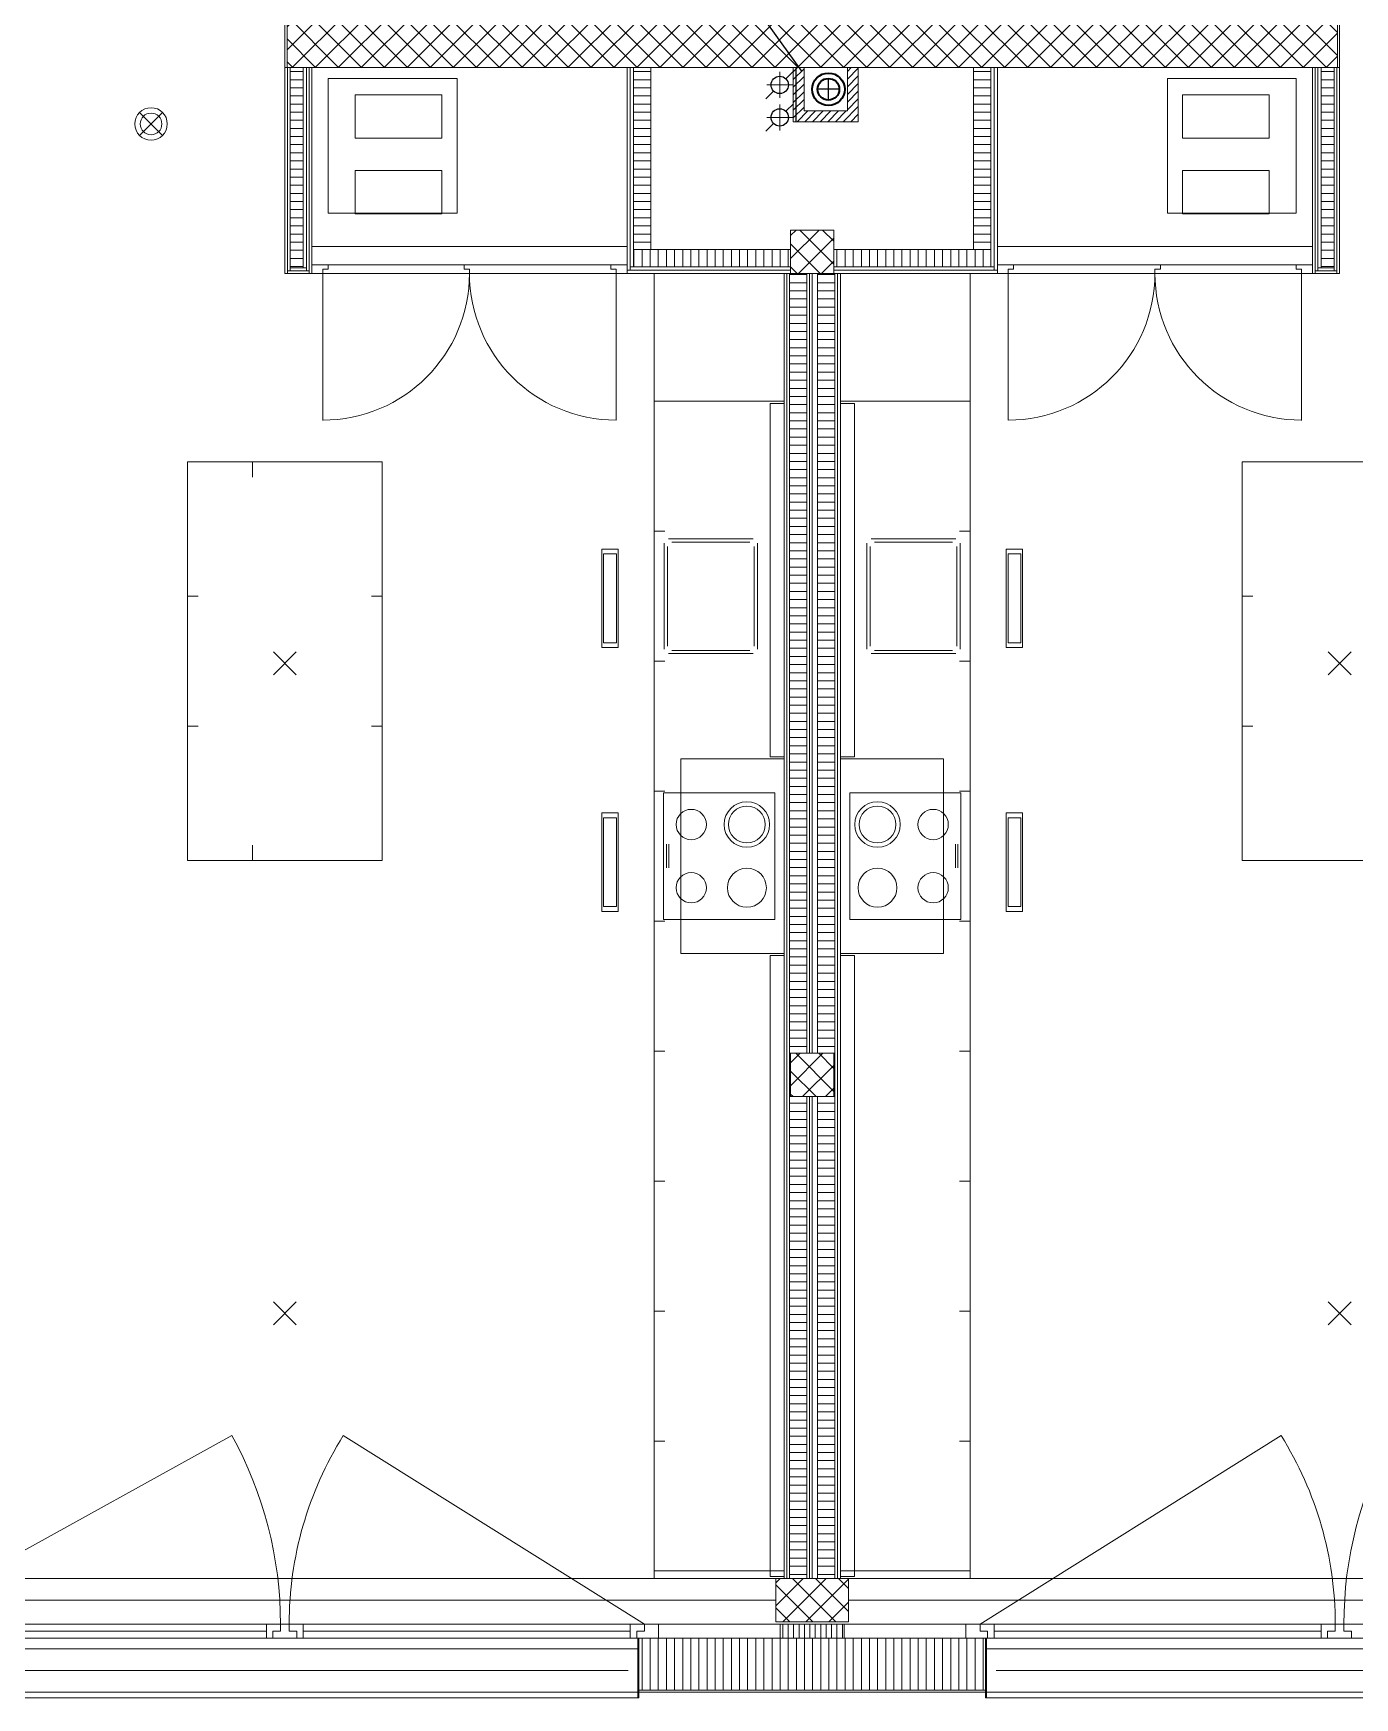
# Model space of a CAD drawing. Extents: x -5275 to 65950, y -3225 to 18875.
# Drawn here: x 54328 to 60430, y -450 to 7234 of the extents above; entities that cross this region are included whole.
import ezdxf
from ezdxf.lldxf.tags import DXFTag

# ---------------------------------------------------------------- set-up
doc = ezdxf.new("R2010")
doc.units = 0
doc.header["$LTSCALE"] = 50
doc.header["$PDMODE"] = 2
doc.layers.get('0').update_dxf_attribs({"lineweight": 25})
for name, color, linetype, lineweight in [('Layer158', 7, 'Continuous', 25), ('Layer159', 7, 'Continuous', 25), ('Layer177', 7, 'Continuous', 25), ('Zargen Fenster', 7, 'Continuous', 25)]:
    doc.layers.add(name, color=color, linetype=linetype, lineweight=lineweight)
tags = doc.linetypes.add('DASHDOT', pattern=[1, 0.5, -0.25, 0, -0.25]).pattern_tags.tags
tags[10:11] = [DXFTag(74, 4), DXFTag(75, 0), DXFTag(340, '0'), DXFTag(46, 1.0), DXFTag(50, 0.0), DXFTag(44, 0.0), DXFTag(45, 0.0)]
tags[8:9] = [DXFTag(74, 4), DXFTag(75, 0), DXFTag(340, '0'), DXFTag(46, 1.0), DXFTag(50, 0.0), DXFTag(44, 0.0), DXFTag(45, 0.0)]
tags[6:7] = [DXFTag(74, 4), DXFTag(75, 0), DXFTag(340, '0'), DXFTag(46, 1.0), DXFTag(50, 0.0), DXFTag(44, 0.0), DXFTag(45, 0.0)]
tags[4:5] = [DXFTag(74, 4), DXFTag(75, 0), DXFTag(340, '0'), DXFTag(46, 1.0), DXFTag(50, 0.0), DXFTag(44, 0.0), DXFTag(45, 0.0)]
tags = doc.linetypes.add('PHANTOM', pattern=[2.5, 1.25, -0.25, 0.25, -0.25, 0.25, -0.25]).pattern_tags.tags
tags[14:15] = [DXFTag(74, 4), DXFTag(75, 0), DXFTag(340, '0'), DXFTag(46, 1.0), DXFTag(50, 0.0), DXFTag(44, 0.0), DXFTag(45, 0.0)]
tags[12:13] = [DXFTag(74, 4), DXFTag(75, 0), DXFTag(340, '0'), DXFTag(46, 1.0), DXFTag(50, 0.0), DXFTag(44, 0.0), DXFTag(45, 0.0)]
tags[10:11] = [DXFTag(74, 4), DXFTag(75, 0), DXFTag(340, '0'), DXFTag(46, 1.0), DXFTag(50, 0.0), DXFTag(44, 0.0), DXFTag(45, 0.0)]
tags[8:9] = [DXFTag(74, 4), DXFTag(75, 0), DXFTag(340, '0'), DXFTag(46, 1.0), DXFTag(50, 0.0), DXFTag(44, 0.0), DXFTag(45, 0.0)]
tags[6:7] = [DXFTag(74, 4), DXFTag(75, 0), DXFTag(340, '0'), DXFTag(46, 1.0), DXFTag(50, 0.0), DXFTag(44, 0.0), DXFTag(45, 0.0)]
tags[4:5] = [DXFTag(74, 4), DXFTag(75, 0), DXFTag(340, '0'), DXFTag(46, 1.0), DXFTag(50, 0.0), DXFTag(44, 0.0), DXFTag(45, 0.0)]

# ---------------------------------------------------------------- blocks, each defined once
blk = doc.blocks.new('Blockreferenz-A0MJL02JFC', base_point=(55500, 7075))
at = {"layer": 'Zargen Fenster', "color": 8, "lineweight": 13, "true_color": 0x808080}
for p, q in [((55500, 7262.7), (55562.3, 7325)), ((55500, 7156.7), (55668.3, 7325)), ((55738.4, 7075), (55500, 7313.4)), ((55524.4, 7075), (55774.4, 7325)), ((55844.5, 7075), (55594.5, 7325)), ((55630.4, 7075), (55880.4, 7325)), ((55950.5, 7075), (55700.5, 7325)), ((55736.5, 7075), (55986.5, 7325)), ((56056.6, 7075), (55806.6, 7325)), ((55842.6, 7075), (56092.6, 7325)), ((56162.7, 7075), (55912.7, 7325)), ((55948.6, 7075), (56198.6, 7325)), ((56268.7, 7075), (56018.7, 7325)), ((56054.7, 7075), (56304.7, 7325)), ((56374.8, 7075), (56124.8, 7325)), ((56160.8, 7075), (56410.8, 7325)), ((56480.9, 7075), (56230.9, 7325)), ((56266.8, 7075), (56516.8, 7325)), ((56586.9, 7075), (56336.9, 7325)), ((56372.9, 7075), (56622.9, 7325)), ((56693, 7075), (56443, 7325)), ((56479, 7075), (56729, 7325)), ((56799.1, 7075), (56549.1, 7325)), ((56585, 7075), (56835, 7325)), ((56905.1, 7075), (56655.1, 7325)), ((56691.1, 7075), (56941.1, 7325)), ((57011.2, 7075), (56761.2, 7325)), ((56797.2, 7075), (57047.2, 7325)), ((57117.3, 7075), (56867.3, 7325)), ((56903.2, 7075), (57153.2, 7325)), ((57223.3, 7075), (56973.3, 7325)), ((57009.3, 7075), (57259.3, 7325)), ((57329.4, 7075), (57079.4, 7325)), ((57115.4, 7075), (57365.4, 7325)), ((57435.5, 7075), (57185.5, 7325)), ((57221.4, 7075), (57471.4, 7325)), ((57541.5, 7075), (57291.5, 7325)), ((57327.5, 7075), (57577.5, 7325)), ((57647.6, 7075), (57397.6, 7325)), ((57433.6, 7075), (57683.6, 7325)), ((57753.6, 7075), (57503.6, 7325)), ((57539.6, 7075), (57789.6, 7325)), ((57859.7, 7075), (57609.7, 7325)), ((57645.7, 7075), (57895.7, 7325)), ((57965.8, 7075), (57715.8, 7325)), ((57751.8, 7075), (58001.8, 7325)), ((58071.8, 7075), (57821.8, 7325)), ((57857.8, 7075), (58107.8, 7325)), ((58177.9, 7075), (57927.9, 7325)), ((57963.9, 7075), (58213.9, 7325)), ((58284, 7075), (58034, 7325)), ((58070, 7075), (58320, 7325)), ((58390, 7075), (58140, 7325)), ((58176, 7075), (58426, 7325)), ((58496.1, 7075), (58246.1, 7325)), ((58282.1, 7075), (58532.1, 7325)), ((58602.2, 7075), (58352.2, 7325)), ((58388.2, 7075), (58638.2, 7325)), ((58708.2, 7075), (58458.2, 7325)), ((58494.2, 7075), (58744.2, 7325)), ((58814.3, 7075), (58564.3, 7325)), ((58600.3, 7075), (58850.3, 7325)), ((58920.4, 7075), (58670.4, 7325)), ((58706.4, 7075), (58956.4, 7325)), ((59026.4, 7075), (58776.4, 7325)), ((58812.4, 7075), (59062.4, 7325)), ((59132.5, 7075), (58882.5, 7325)), ((58918.5, 7075), (59168.5, 7325)), ((59238.6, 7075), (58988.6, 7325)), ((59024.6, 7075), (59274.6, 7325)), ((59344.6, 7075), (59094.6, 7325)), ((59130.6, 7075), (59380.6, 7325)), ((59450.7, 7075), (59200.7, 7325)), ((59236.7, 7075), (59486.7, 7325)), ((59556.8, 7075), (59306.8, 7325)), ((59342.8, 7075), (59592.8, 7325)), ((59662.8, 7075), (59412.8, 7325)), ((59448.8, 7075), (59698.8, 7325)), ((59768.9, 7075), (59518.9, 7325)), ((59554.9, 7075), (59804.9, 7325)), ((59875, 7075), (59625, 7325)), ((59661, 7075), (59911, 7325)), ((59981, 7075), (59731, 7325)), ((59767, 7075), (60017, 7325)), ((60087.1, 7075), (59837.1, 7325)), ((59873.1, 7075), (60123.1, 7325)), ((60193.2, 7075), (59943.2, 7325)), ((59979.2, 7075), (60229.2, 7325)), ((60299.2, 7075), (60049.2, 7325)), ((60085.2, 7075), (60335.2, 7325)), ((60350, 7130.3), (60155.3, 7325)), ((60350, 7236.4), (60261.4, 7325)), ((60191.3, 7075), (60350, 7233.7)), ((55632.3, 7075), (55500, 7207.3)), ((55526.3, 7075), (55500, 7101.3)), ((60297.4, 7075), (60350, 7127.6))]:
    blk.add_line(p, q, dxfattribs=at)
blk = doc.blocks.new('Blockreferenz-A0MJL02RFC', base_point=(57757.5, -100))
at = {"layer": 'Zargen Fenster', "color": 8, "lineweight": 13, "true_color": 0x808080}
for p, q in [((57757.5, 80.4), (57777.1, 100)), ((57757.5, -25.7), (57883.2, 100)), ((57789.3, -100), (57989.3, 100)), ((58034.4, -100), (57834.4, 100)), ((57895.3, -100), (58092.5, 97.2)), ((58092.5, -52.1), (57940.4, 100)), ((58092.5, 54), (58046.5, 100)), ((57928.3, -100), (57757.5, 70.8)), ((57822.2, -100), (57757.5, -35.3)), ((58001.4, -100), (58092.5, -8.9))]:
    blk.add_line(p, q, dxfattribs=at)
blk = doc.blocks.new('Blockreferenz-A0MJL03PFC', base_point=(57837.8, 6825))
at = {"layer": 'Zargen Fenster', "color": 8, "lineweight": 13, "true_color": 0x808080}
for p, q in [((57837.8, 7055), (57857.8, 7075)), ((57837.8, 7019.6), (57887.8, 7069.6)), ((58087.8, 7057.5), (58105.3, 7075)), ((58087.8, 7022.1), (58137.8, 7072.1)), ((57837.8, 6984.2), (57887.8, 7034.2)), ((57837.8, 6948.9), (57887.8, 6998.9)), ((58087.8, 6986.8), (58137.8, 7036.8)), ((58087.8, 6951.4), (58137.8, 7001.4)), ((57837.8, 6913.5), (57887.8, 6963.5)), ((57837.8, 6878.2), (57887.8, 6928.2)), ((58087.8, 6916), (58137.8, 6966)), ((58087.8, 6880.7), (58137.8, 6930.7)), ((57837.8, 6842.8), (57887.8, 6892.8)), ((57855.3, 6825), (57905.3, 6875)), ((57890.7, 6825), (57940.7, 6875)), ((57926, 6825), (57976, 6875)), ((57961.4, 6825), (58011.4, 6875)), ((57996.7, 6825), (58046.7, 6875)), ((58032.1, 6825), (58082.1, 6875)), ((58067.5, 6825), (58137.8, 6895.3)), ((58102.8, 6825), (58137.8, 6860))]:
    blk.add_line(p, q, dxfattribs=at)
blk = doc.blocks.new('Blockreferenz-A0MJL03RFC', base_point=(57789.4, -175))
at = {"layer": 'Zargen Fenster', "color": 8, "lineweight": 13, "true_color": 0x808080}
for p, q in [((57789.4, -175), (57789.4, -110)), ((57814.4, -175), (57814.4, -110)), ((57839.4, -175), (57839.4, -110)), ((57864.4, -175), (57864.4, -110)), ((57889.4, -175), (57889.4, -110)), ((57914.4, -175), (57914.4, -110)), ((57939.4, -175), (57939.4, -110)), ((57964.4, -175), (57964.4, -110)), ((57989.4, -175), (57989.4, -110)), ((58014.4, -175), (58014.4, -110)), ((58039.4, -175), (58039.4, -110)), ((58064.4, -175), (58064.4, -110))]:
    blk.add_line(p, q, dxfattribs=at)
blk = doc.blocks.new('Blockreferenz-A0MJL091FC', base_point=(57139.4, -415))
at = {"layer": 'Zargen Fenster', "color": 8, "lineweight": 13, "true_color": 0x808080}
for p, q in [((57139.4, -415), (57139.4, -175)), ((57176.9, -415), (57176.9, -175)), ((57214.4, -415), (57214.4, -175)), ((57251.9, -415), (57251.9, -175)), ((57289.4, -415), (57289.4, -175)), ((57326.9, -415), (57326.9, -175)), ((57364.4, -415), (57364.4, -175)), ((57401.9, -415), (57401.9, -175)), ((57439.4, -415), (57439.4, -175)), ((57476.9, -415), (57476.9, -175)), ((57514.4, -415), (57514.4, -175)), ((57551.9, -415), (57551.9, -175)), ((57589.4, -415), (57589.4, -175)), ((57626.9, -415), (57626.9, -175)), ((57664.4, -415), (57664.4, -175)), ((57701.9, -415), (57701.9, -175)), ((57739.4, -415), (57739.4, -175)), ((57776.9, -415), (57776.9, -175)), ((57814.4, -415), (57814.4, -175)), ((57851.9, -415), (57851.9, -175)), ((57889.4, -415), (57889.4, -175)), ((57926.9, -415), (57926.9, -175)), ((57964.4, -415), (57964.4, -175)), ((58001.9, -415), (58001.9, -175)), ((58039.4, -415), (58039.4, -175)), ((58076.9, -415), (58076.9, -175)), ((58114.4, -415), (58114.4, -175)), ((58151.9, -415), (58151.9, -175)), ((58189.4, -415), (58189.4, -175)), ((58226.9, -415), (58226.9, -175)), ((58264.4, -415), (58264.4, -175)), ((58301.9, -415), (58301.9, -175)), ((58339.4, -415), (58339.4, -175)), ((58376.9, -415), (58376.9, -175)), ((58414.4, -415), (58414.4, -175)), ((58451.9, -415), (58451.9, -175)), ((58489.4, -415), (58489.4, -175)), ((58526.9, -415), (58526.9, -175)), ((58564.4, -415), (58564.4, -175)), ((58601.9, -415), (58601.9, -175)), ((58639.4, -415), (58639.4, -175)), ((58676.9, -415), (58676.9, -175)), ((58714.4, -415), (58714.4, -175))]:
    blk.add_line(p, q, dxfattribs=at)
blk = doc.blocks.new('Blockreferenz-A0MJL09DFC', base_point=(57825, 2325))
at = {"layer": 'Zargen Fenster', "color": 8, "lineweight": 13, "true_color": 0x808080}
for p, q in [((57825, 2481.3), (57868.7, 2525)), ((57825, 2375.3), (57974.7, 2525)), ((58025, 2348.9), (57848.9, 2525)), ((57880.8, 2325), (58025, 2469.2)), ((58025, 2454.9), (57954.9, 2525)), ((57942.8, 2325), (57825, 2442.8)), ((57836.7, 2325), (57825, 2336.7)), ((57986.9, 2325), (58025, 2363.1))]:
    blk.add_line(p, q, dxfattribs=at)
blk = doc.blocks.new('Blockreferenz-A0MJL09FFC', base_point=(57825, 6125))
at = {"layer": 'Zargen Fenster', "color": 8, "lineweight": 13, "true_color": 0x808080}
for p, q in [((57825, 6299.7), (57850.3, 6325)), ((57825, 6193.6), (57956.4, 6325)), ((58025, 6167.3), (57867.3, 6325)), ((58025, 6273.3), (57973.3, 6325)), ((57961.2, 6125), (57825, 6261.2)), ((57862.4, 6125), (58025, 6287.6)), ((57855.1, 6125), (57825, 6155.1)), ((57968.5, 6125), (58025, 6181.5))]:
    blk.add_line(p, q, dxfattribs=at)
blk = doc.blocks.new('Blockreferenz-A0MJL09JFC', base_point=(57950, 2556.9))
at = {"layer": 'Zargen Fenster', "color": 8, "lineweight": 13, "true_color": 0x808080}
for p, q in [((57950, 6119.4), (58030, 6119.4)), ((57950, 6081.9), (58030, 6081.9)), ((57950, 6044.4), (58030, 6044.4)), ((57950, 6006.9), (58030, 6006.9)), ((57950, 5969.4), (58030, 5969.4)), ((57950, 5931.9), (58030, 5931.9)), ((57950, 5894.4), (58030, 5894.4)), ((57950, 5856.9), (58030, 5856.9)), ((57950, 5819.4), (58030, 5819.4)), ((57950, 5781.9), (58030, 5781.9)), ((57950, 5744.4), (58030, 5744.4)), ((57950, 5706.9), (58030, 5706.9)), ((57950, 5669.4), (58030, 5669.4)), ((57950, 5631.9), (58030, 5631.9)), ((57950, 5594.4), (58030, 5594.4)), ((57950, 5556.9), (58030, 5556.9)), ((57950, 5519.4), (58030, 5519.4)), ((57950, 5481.9), (58030, 5481.9)), ((57950, 5444.4), (58030, 5444.4)), ((57950, 5406.9), (58030, 5406.9)), ((57950, 5369.4), (58030, 5369.4)), ((57950, 5331.9), (58030, 5331.9)), ((57950, 5294.4), (58030, 5294.4)), ((57950, 5256.9), (58030, 5256.9)), ((57950, 5219.4), (58030, 5219.4)), ((57950, 5181.9), (58030, 5181.9)), ((57950, 5144.4), (58030, 5144.4)), ((57950, 5106.9), (58030, 5106.9)), ((57950, 5069.4), (58030, 5069.4)), ((57950, 5031.9), (58030, 5031.9)), ((57950, 4994.4), (58030, 4994.4)), ((57950, 4956.9), (58030, 4956.9)), ((57950, 4919.4), (58030, 4919.4)), ((57950, 4881.9), (58030, 4881.9)), ((57950, 4844.4), (58030, 4844.4)), ((57950, 4806.9), (58030, 4806.9)), ((57950, 4769.4), (58030, 4769.4)), ((57950, 4731.9), (58030, 4731.9)), ((57950, 4694.4), (58030, 4694.4)), ((57950, 4656.9), (58030, 4656.9)), ((57950, 4619.4), (58030, 4619.4)), ((57950, 4581.9), (58030, 4581.9)), ((57950, 4544.4), (58030, 4544.4)), ((57950, 4506.9), (58030, 4506.9)), ((57950, 4469.4), (58030, 4469.4)), ((57950, 4431.9), (58030, 4431.9)), ((57950, 4394.4), (58030, 4394.4)), ((57950, 4356.9), (58030, 4356.9)), ((57950, 4319.4), (58030, 4319.4)), ((57950, 4281.9), (58030, 4281.9)), ((57950, 4244.4), (58030, 4244.4)), ((57950, 4206.9), (58030, 4206.9)), ((57950, 4169.4), (58030, 4169.4)), ((57950, 4131.9), (58030, 4131.9)), ((57950, 4094.4), (58030, 4094.4)), ((57950, 4056.9), (58030, 4056.9)), ((57950, 4019.4), (58030, 4019.4)), ((57950, 3981.9), (58030, 3981.9)), ((57950, 3944.4), (58030, 3944.4)), ((57950, 3906.9), (58030, 3906.9)), ((57950, 3869.4), (58030, 3869.4)), ((57950, 3831.9), (58030, 3831.9)), ((57950, 3794.4), (58030, 3794.4)), ((57950, 3756.9), (58030, 3756.9)), ((57950, 3719.4), (58030, 3719.4)), ((57950, 3681.9), (58030, 3681.9)), ((57950, 3644.4), (58030, 3644.4)), ((57950, 3606.9), (58030, 3606.9)), ((57950, 3569.4), (58030, 3569.4)), ((57950, 3531.9), (58030, 3531.9)), ((57950, 3494.4), (58030, 3494.4)), ((57950, 3456.9), (58030, 3456.9)), ((57950, 3419.4), (58030, 3419.4)), ((57950, 3381.9), (58030, 3381.9)), ((57950, 3344.4), (58030, 3344.4)), ((57950, 3306.9), (58030, 3306.9)), ((57950, 3269.4), (58030, 3269.4)), ((57950, 3231.9), (58030, 3231.9)), ((57950, 3194.4), (58030, 3194.4)), ((57950, 3156.9), (58030, 3156.9)), ((57950, 3119.4), (58030, 3119.4)), ((57950, 3081.9), (58030, 3081.9)), ((57950, 3044.4), (58030, 3044.4)), ((57950, 3006.9), (58030, 3006.9)), ((57950, 2969.4), (58030, 2969.4)), ((57950, 2931.9), (58030, 2931.9)), ((57950, 2894.4), (58030, 2894.4)), ((57950, 2856.9), (58030, 2856.9)), ((57950, 2819.4), (58030, 2819.4)), ((57950, 2781.9), (58030, 2781.9)), ((57950, 2744.4), (58030, 2744.4)), ((57950, 2706.9), (58030, 2706.9)), ((57950, 2669.4), (58030, 2669.4)), ((57950, 2631.9), (58030, 2631.9)), ((57950, 2594.4), (58030, 2594.4)), ((57950, 2556.9), (58030, 2556.9))]:
    blk.add_line(p, q, dxfattribs=at)
blk = doc.blocks.new('Blockreferenz-A0MJL09LFC', base_point=(57820, 2556.9))
at = {"layer": 'Zargen Fenster', "color": 8, "lineweight": 13, "true_color": 0x808080}
for p, q in [((57820, 6119.4), (57900, 6119.4)), ((57820, 6081.9), (57900, 6081.9)), ((57820, 6044.4), (57900, 6044.4)), ((57820, 6006.9), (57900, 6006.9)), ((57820, 5969.4), (57900, 5969.4)), ((57820, 5931.9), (57900, 5931.9)), ((57820, 5894.4), (57900, 5894.4)), ((57820, 5856.9), (57900, 5856.9)), ((57820, 5819.4), (57900, 5819.4)), ((57820, 5781.9), (57900, 5781.9)), ((57820, 5744.4), (57900, 5744.4)), ((57820, 5706.9), (57900, 5706.9)), ((57820, 5669.4), (57900, 5669.4)), ((57820, 5631.9), (57900, 5631.9)), ((57820, 5594.4), (57900, 5594.4)), ((57820, 5556.9), (57900, 5556.9)), ((57820, 5519.4), (57900, 5519.4)), ((57820, 5481.9), (57900, 5481.9)), ((57820, 5444.4), (57900, 5444.4)), ((57820, 5406.9), (57900, 5406.9)), ((57820, 5369.4), (57900, 5369.4)), ((57820, 5331.9), (57900, 5331.9)), ((57820, 5294.4), (57900, 5294.4)), ((57820, 5256.9), (57900, 5256.9)), ((57820, 5219.4), (57900, 5219.4)), ((57820, 5181.9), (57900, 5181.9)), ((57820, 5144.4), (57900, 5144.4)), ((57820, 5106.9), (57900, 5106.9)), ((57820, 5069.4), (57900, 5069.4)), ((57820, 5031.9), (57900, 5031.9)), ((57820, 4994.4), (57900, 4994.4)), ((57820, 4956.9), (57900, 4956.9)), ((57820, 4919.4), (57900, 4919.4)), ((57820, 4881.9), (57900, 4881.9)), ((57820, 4844.4), (57900, 4844.4)), ((57820, 4806.9), (57900, 4806.9)), ((57820, 4769.4), (57900, 4769.4)), ((57820, 4731.9), (57900, 4731.9)), ((57820, 4694.4), (57900, 4694.4)), ((57820, 4656.9), (57900, 4656.9)), ((57820, 4619.4), (57900, 4619.4)), ((57820, 4581.9), (57900, 4581.9)), ((57820, 4544.4), (57900, 4544.4)), ((57820, 4506.9), (57900, 4506.9)), ((57820, 4469.4), (57900, 4469.4)), ((57820, 4431.9), (57900, 4431.9)), ((57820, 4394.4), (57900, 4394.4)), ((57820, 4356.9), (57900, 4356.9)), ((57820, 4319.4), (57900, 4319.4)), ((57820, 4281.9), (57900, 4281.9)), ((57820, 4244.4), (57900, 4244.4)), ((57820, 4206.9), (57900, 4206.9)), ((57820, 4169.4), (57900, 4169.4)), ((57820, 4131.9), (57900, 4131.9)), ((57820, 4094.4), (57900, 4094.4)), ((57820, 4056.9), (57900, 4056.9)), ((57820, 4019.4), (57900, 4019.4)), ((57820, 3981.9), (57900, 3981.9)), ((57820, 3944.4), (57900, 3944.4)), ((57820, 3906.9), (57900, 3906.9)), ((57820, 3869.4), (57900, 3869.4)), ((57820, 3831.9), (57900, 3831.9)), ((57820, 3794.4), (57900, 3794.4)), ((57820, 3756.9), (57900, 3756.9)), ((57820, 3719.4), (57900, 3719.4)), ((57820, 3681.9), (57900, 3681.9)), ((57820, 3644.4), (57900, 3644.4)), ((57820, 3606.9), (57900, 3606.9)), ((57820, 3569.4), (57900, 3569.4)), ((57820, 3531.9), (57900, 3531.9)), ((57820, 3494.4), (57900, 3494.4)), ((57820, 3456.9), (57900, 3456.9)), ((57820, 3419.4), (57900, 3419.4)), ((57820, 3381.9), (57900, 3381.9)), ((57820, 3344.4), (57900, 3344.4)), ((57820, 3306.9), (57900, 3306.9)), ((57820, 3269.4), (57900, 3269.4)), ((57820, 3231.9), (57900, 3231.9)), ((57820, 3194.4), (57900, 3194.4)), ((57820, 3156.9), (57900, 3156.9)), ((57820, 3119.4), (57900, 3119.4)), ((57820, 3081.9), (57900, 3081.9)), ((57820, 3044.4), (57900, 3044.4)), ((57820, 3006.9), (57900, 3006.9)), ((57820, 2969.4), (57900, 2969.4)), ((57820, 2931.9), (57900, 2931.9)), ((57820, 2894.4), (57900, 2894.4)), ((57820, 2856.9), (57900, 2856.9)), ((57820, 2819.4), (57900, 2819.4)), ((57820, 2781.9), (57900, 2781.9)), ((57820, 2744.4), (57900, 2744.4)), ((57820, 2706.9), (57900, 2706.9)), ((57820, 2669.4), (57900, 2669.4)), ((57820, 2631.9), (57900, 2631.9)), ((57820, 2594.4), (57900, 2594.4)), ((57820, 2556.9), (57900, 2556.9))]:
    blk.add_line(p, q, dxfattribs=at)
blk = doc.blocks.new('Blockreferenz-A0MJL09NFC', base_point=(57950, 119.4))
at = {"layer": 'Zargen Fenster', "color": 8, "lineweight": 13, "true_color": 0x808080}
for p, q in [((57950, 2294.4), (58030, 2294.4)), ((57950, 2256.9), (58030, 2256.9)), ((57950, 2219.4), (58030, 2219.4)), ((57950, 2181.9), (58030, 2181.9)), ((57950, 2144.4), (58030, 2144.4)), ((57950, 2106.9), (58030, 2106.9)), ((57950, 2069.4), (58030, 2069.4)), ((57950, 2031.9), (58030, 2031.9)), ((57950, 1994.4), (58030, 1994.4)), ((57950, 1956.9), (58030, 1956.9)), ((57950, 1919.4), (58030, 1919.4)), ((57950, 1881.9), (58030, 1881.9)), ((57950, 1844.4), (58030, 1844.4)), ((57950, 1806.9), (58030, 1806.9)), ((57950, 1769.4), (58030, 1769.4)), ((57950, 1731.9), (58030, 1731.9)), ((57950, 1694.4), (58030, 1694.4)), ((57950, 1656.9), (58030, 1656.9)), ((57950, 1619.4), (58030, 1619.4)), ((57950, 1581.9), (58030, 1581.9)), ((57950, 1544.4), (58030, 1544.4)), ((57950, 1506.9), (58030, 1506.9)), ((57950, 1469.4), (58030, 1469.4)), ((57950, 1431.9), (58030, 1431.9)), ((57950, 1394.4), (58030, 1394.4)), ((57950, 1356.9), (58030, 1356.9)), ((57950, 1319.4), (58030, 1319.4)), ((57950, 1281.9), (58030, 1281.9)), ((57950, 1244.4), (58030, 1244.4)), ((57950, 1206.9), (58030, 1206.9)), ((57950, 1169.4), (58030, 1169.4)), ((57950, 1131.9), (58030, 1131.9)), ((57950, 1094.4), (58030, 1094.4)), ((57950, 1056.9), (58030, 1056.9)), ((57950, 1019.4), (58030, 1019.4)), ((57950, 981.9), (58030, 981.9)), ((57950, 944.4), (58030, 944.4)), ((57950, 906.9), (58030, 906.9)), ((57950, 869.4), (58030, 869.4)), ((57950, 831.9), (58030, 831.9)), ((57950, 794.4), (58030, 794.4)), ((57950, 756.9), (58030, 756.9)), ((57950, 719.4), (58030, 719.4)), ((57950, 681.9), (58030, 681.9)), ((57950, 644.4), (58030, 644.4)), ((57950, 606.9), (58030, 606.9)), ((57950, 569.4), (58030, 569.4)), ((57950, 531.9), (58030, 531.9)), ((57950, 494.4), (58030, 494.4)), ((57950, 456.9), (58030, 456.9)), ((57950, 419.4), (58030, 419.4)), ((57950, 381.9), (58030, 381.9)), ((57950, 344.4), (58030, 344.4)), ((57950, 306.9), (58030, 306.9)), ((57950, 269.4), (58030, 269.4)), ((57950, 231.9), (58030, 231.9)), ((57950, 194.4), (58030, 194.4)), ((57950, 156.9), (58030, 156.9)), ((57950, 119.4), (58030, 119.4))]:
    blk.add_line(p, q, dxfattribs=at)
blk = doc.blocks.new('Blockreferenz-A0MJL09PFC', base_point=(57820, 119.4))
at = {"layer": 'Zargen Fenster', "color": 8, "lineweight": 13, "true_color": 0x808080}
for p, q in [((57820, 2294.4), (57900, 2294.4)), ((57820, 2256.9), (57900, 2256.9)), ((57820, 2219.4), (57900, 2219.4)), ((57820, 2181.9), (57900, 2181.9)), ((57820, 2144.4), (57900, 2144.4)), ((57820, 2106.9), (57900, 2106.9)), ((57820, 2069.4), (57900, 2069.4)), ((57820, 2031.9), (57900, 2031.9)), ((57820, 1994.4), (57900, 1994.4)), ((57820, 1956.9), (57900, 1956.9)), ((57820, 1919.4), (57900, 1919.4)), ((57820, 1881.9), (57900, 1881.9)), ((57820, 1844.4), (57900, 1844.4)), ((57820, 1806.9), (57900, 1806.9)), ((57820, 1769.4), (57900, 1769.4)), ((57820, 1731.9), (57900, 1731.9)), ((57820, 1694.4), (57900, 1694.4)), ((57820, 1656.9), (57900, 1656.9)), ((57820, 1619.4), (57900, 1619.4)), ((57820, 1581.9), (57900, 1581.9)), ((57820, 1544.4), (57900, 1544.4)), ((57820, 1506.9), (57900, 1506.9)), ((57820, 1469.4), (57900, 1469.4)), ((57820, 1431.9), (57900, 1431.9)), ((57820, 1394.4), (57900, 1394.4)), ((57820, 1356.9), (57900, 1356.9)), ((57820, 1319.4), (57900, 1319.4)), ((57820, 1281.9), (57900, 1281.9)), ((57820, 1244.4), (57900, 1244.4)), ((57820, 1206.9), (57900, 1206.9)), ((57820, 1169.4), (57900, 1169.4)), ((57820, 1131.9), (57900, 1131.9)), ((57820, 1094.4), (57900, 1094.4)), ((57820, 1056.9), (57900, 1056.9)), ((57820, 1019.4), (57900, 1019.4)), ((57820, 981.9), (57900, 981.9)), ((57820, 944.4), (57900, 944.4)), ((57820, 906.9), (57900, 906.9)), ((57820, 869.4), (57900, 869.4)), ((57820, 831.9), (57900, 831.9)), ((57820, 794.4), (57900, 794.4)), ((57820, 756.9), (57900, 756.9)), ((57820, 719.4), (57900, 719.4)), ((57820, 681.9), (57900, 681.9)), ((57820, 644.4), (57900, 644.4)), ((57820, 606.9), (57900, 606.9)), ((57820, 569.4), (57900, 569.4)), ((57820, 531.9), (57900, 531.9)), ((57820, 494.4), (57900, 494.4)), ((57820, 456.9), (57900, 456.9)), ((57820, 419.4), (57900, 419.4)), ((57820, 381.9), (57900, 381.9)), ((57820, 344.4), (57900, 344.4)), ((57820, 306.9), (57900, 306.9)), ((57820, 269.4), (57900, 269.4)), ((57820, 231.9), (57900, 231.9)), ((57820, 194.4), (57900, 194.4)), ((57820, 156.9), (57900, 156.9)), ((57820, 119.4), (57900, 119.4))]:
    blk.add_line(p, q, dxfattribs=at)
blk = doc.blocks.new('Blockreferenz-A0MJL09TFC', base_point=(57101.9, 6155))
at = {"layer": 'Zargen Fenster', "color": 8, "lineweight": 13, "true_color": 0x808080}
for p, q in [((57101.9, 6155), (57101.9, 6235)), ((57139.4, 6155), (57139.4, 6235)), ((57176.9, 6155), (57176.9, 6235)), ((57214.4, 6155), (57214.4, 6235)), ((57251.9, 6155), (57251.9, 6235)), ((57289.4, 6155), (57289.4, 6235)), ((57326.9, 6155), (57326.9, 6235)), ((57364.4, 6155), (57364.4, 6235)), ((57401.9, 6155), (57401.9, 6235)), ((57439.4, 6155), (57439.4, 6235)), ((57476.9, 6155), (57476.9, 6235)), ((57514.4, 6155), (57514.4, 6235)), ((57551.9, 6155), (57551.9, 6235)), ((57589.4, 6155), (57589.4, 6235)), ((57626.9, 6155), (57626.9, 6235)), ((57664.4, 6155), (57664.4, 6235)), ((57701.9, 6155), (57701.9, 6235)), ((57739.4, 6155), (57739.4, 6235)), ((57776.9, 6155), (57776.9, 6235)), ((57814.4, 6155), (57814.4, 6235))]:
    blk.add_line(p, q, dxfattribs=at)
blk = doc.blocks.new('Blockreferenz-A0MJL09XFC', base_point=(55515, 6156.9))
at = {"layer": 'Zargen Fenster', "color": 8, "lineweight": 13, "true_color": 0x808080}
for p, q in [((55515, 7056.9), (55575, 7056.9)), ((55515, 7019.4), (55575, 7019.4)), ((55515, 6981.9), (55575, 6981.9)), ((55515, 6944.4), (55575, 6944.4)), ((55515, 6906.9), (55575, 6906.9)), ((55515, 6869.4), (55575, 6869.4)), ((55515, 6831.9), (55575, 6831.9)), ((55515, 6794.4), (55575, 6794.4)), ((55515, 6756.9), (55575, 6756.9)), ((55515, 6719.4), (55575, 6719.4)), ((55515, 6681.9), (55575, 6681.9)), ((55515, 6644.4), (55575, 6644.4)), ((55515, 6606.9), (55575, 6606.9)), ((55515, 6569.4), (55575, 6569.4)), ((55515, 6531.9), (55575, 6531.9)), ((55515, 6494.4), (55575, 6494.4)), ((55515, 6456.9), (55575, 6456.9)), ((55515, 6419.4), (55575, 6419.4)), ((55515, 6381.9), (55575, 6381.9)), ((55515, 6344.4), (55575, 6344.4)), ((55515, 6306.9), (55575, 6306.9)), ((55515, 6269.4), (55575, 6269.4)), ((55515, 6231.9), (55575, 6231.9)), ((55515, 6194.4), (55575, 6194.4)), ((55515, 6156.9), (55575, 6156.9))]:
    blk.add_line(p, q, dxfattribs=at)
blk = doc.blocks.new('Blockreferenz-A0MJL0ABFC', base_point=(57100, 6269.4))
at = {"layer": 'Zargen Fenster', "color": 8, "lineweight": 13, "true_color": 0x808080}
for p, q in [((57100, 7056.9), (57180, 7056.9)), ((57100, 7019.4), (57180, 7019.4)), ((57100, 6981.9), (57180, 6981.9)), ((57100, 6944.4), (57180, 6944.4)), ((57100, 6906.9), (57180, 6906.9)), ((57100, 6869.4), (57180, 6869.4)), ((57100, 6831.9), (57180, 6831.9)), ((57100, 6794.4), (57180, 6794.4)), ((57100, 6756.9), (57180, 6756.9)), ((57100, 6719.4), (57180, 6719.4)), ((57100, 6681.9), (57180, 6681.9)), ((57100, 6644.4), (57180, 6644.4)), ((57100, 6606.9), (57180, 6606.9)), ((57100, 6569.4), (57180, 6569.4)), ((57100, 6531.9), (57180, 6531.9)), ((57100, 6494.4), (57180, 6494.4)), ((57100, 6456.9), (57180, 6456.9)), ((57100, 6419.4), (57180, 6419.4)), ((57100, 6381.9), (57180, 6381.9)), ((57100, 6344.4), (57180, 6344.4)), ((57100, 6306.9), (57180, 6306.9)), ((57100, 6269.4), (57180, 6269.4))]:
    blk.add_line(p, q, dxfattribs=at)
blk = doc.blocks.new('Blockreferenz-A0MJL0GJFC', base_point=(58670, 6269.4))
at = {"layer": 'Zargen Fenster', "color": 8, "lineweight": 13, "true_color": 0x808080}
for p, q in [((58670, 7056.9), (58750, 7056.9)), ((58670, 7019.4), (58750, 7019.4)), ((58670, 6981.9), (58750, 6981.9)), ((58670, 6944.4), (58750, 6944.4)), ((58670, 6906.9), (58750, 6906.9)), ((58670, 6869.4), (58750, 6869.4)), ((58670, 6831.9), (58750, 6831.9)), ((58670, 6794.4), (58750, 6794.4)), ((58670, 6756.9), (58750, 6756.9)), ((58670, 6719.4), (58750, 6719.4)), ((58670, 6681.9), (58750, 6681.9)), ((58670, 6644.4), (58750, 6644.4)), ((58670, 6606.9), (58750, 6606.9)), ((58670, 6569.4), (58750, 6569.4)), ((58670, 6531.9), (58750, 6531.9)), ((58670, 6494.4), (58750, 6494.4)), ((58670, 6456.9), (58750, 6456.9)), ((58670, 6419.4), (58750, 6419.4)), ((58670, 6381.9), (58750, 6381.9)), ((58670, 6344.4), (58750, 6344.4)), ((58670, 6306.9), (58750, 6306.9)), ((58670, 6269.4), (58750, 6269.4))]:
    blk.add_line(p, q, dxfattribs=at)
blk = doc.blocks.new('Blockreferenz-A0MJL0GLFC', base_point=(58039.4, 6155))
at = {"layer": 'Zargen Fenster', "color": 8, "lineweight": 13, "true_color": 0x808080}
for p, q in [((58039.4, 6155), (58039.4, 6235)), ((58076.9, 6155), (58076.9, 6235)), ((58114.4, 6155), (58114.4, 6235)), ((58151.9, 6155), (58151.9, 6235)), ((58189.4, 6155), (58189.4, 6235)), ((58226.9, 6155), (58226.9, 6235)), ((58264.4, 6155), (58264.4, 6235)), ((58301.9, 6155), (58301.9, 6235)), ((58339.4, 6155), (58339.4, 6235)), ((58376.9, 6155), (58376.9, 6235)), ((58414.4, 6155), (58414.4, 6235)), ((58451.9, 6155), (58451.9, 6235)), ((58489.4, 6155), (58489.4, 6235)), ((58526.9, 6155), (58526.9, 6235)), ((58564.4, 6155), (58564.4, 6235)), ((58601.9, 6155), (58601.9, 6235)), ((58639.4, 6155), (58639.4, 6235)), ((58676.9, 6155), (58676.9, 6235)), ((58714.4, 6155), (58714.4, 6235))]:
    blk.add_line(p, q, dxfattribs=at)
blk = doc.blocks.new('Blockreferenz-A0MJL0GNFC', base_point=(60275, 6156.9))
at = {"layer": 'Zargen Fenster', "color": 8, "lineweight": 13, "true_color": 0x808080}
for p, q in [((60275, 7056.9), (60335, 7056.9)), ((60275, 7019.4), (60335, 7019.4)), ((60275, 6981.9), (60335, 6981.9)), ((60275, 6944.4), (60335, 6944.4)), ((60275, 6906.9), (60335, 6906.9)), ((60275, 6869.4), (60335, 6869.4)), ((60275, 6831.9), (60335, 6831.9)), ((60275, 6794.4), (60335, 6794.4)), ((60275, 6756.9), (60335, 6756.9)), ((60275, 6719.4), (60335, 6719.4)), ((60275, 6681.9), (60335, 6681.9)), ((60275, 6644.4), (60335, 6644.4)), ((60275, 6606.9), (60335, 6606.9)), ((60275, 6569.4), (60335, 6569.4)), ((60275, 6531.9), (60335, 6531.9)), ((60275, 6494.4), (60335, 6494.4)), ((60275, 6456.9), (60335, 6456.9)), ((60275, 6419.4), (60335, 6419.4)), ((60275, 6381.9), (60335, 6381.9)), ((60275, 6344.4), (60335, 6344.4)), ((60275, 6306.9), (60335, 6306.9)), ((60275, 6269.4), (60335, 6269.4)), ((60275, 6231.9), (60335, 6231.9)), ((60275, 6194.4), (60335, 6194.4)), ((60275, 6156.9), (60335, 6156.9))]:
    blk.add_line(p, q, dxfattribs=at)
blk = doc.blocks.new('Blockreferenz-A0MJL0LVFC', base_point=(57711.4, 6781.4))
at = {"layer": 'Layer158', "color": 0, "lineweight": 13}
for p, q in [((57715, 6845), (57835, 6845)), ((57775, 6785), (57775, 6905))]:
    blk.add_line(p, q, dxfattribs=at)
at = {"layer": 'Layer158', "color": 0, "lineweight": -2}
for p, q in [((57803.3, 6873.3), (57838.6, 6908.6)), ((57746.7, 6816.7), (57711.4, 6781.4))]:
    blk.add_line(p, q, dxfattribs=at)
at = {"layer": 'Layer158', "color": 136, "lineweight": -2, "true_color": 0x007f7f}
blk.add_circle((57775, 6845), 40, dxfattribs=at)
blk = doc.blocks.new('Blockreferenz-A0MJL0LXFC', base_point=(57711.4, 6931.4))
at = {"layer": 'Layer159', "color": 0, "lineweight": 13}
for p, q in [((57715, 6995), (57835, 6995)), ((57775, 6935), (57775, 7055))]:
    blk.add_line(p, q, dxfattribs=at)
at = {"layer": 'Layer159', "color": 0, "lineweight": -2}
for p, q in [((57803.3, 7023.3), (57838.6, 7058.6)), ((57746.7, 6966.7), (57711.4, 6931.4))]:
    blk.add_line(p, q, dxfattribs=at)
at = {"layer": 'Layer159', "color": 136, "lineweight": -2, "true_color": 0x007f7f}
blk.add_circle((57775, 6995), 40, dxfattribs=at)

msp = doc.modelspace()

# ---------------------------------------------------------------- hatches: boundary and pattern name
at = {"layer": 'Zargen Fenster', "linetype": 'Continuous', "lineweight": 13, "true_color": 0x808080}
for points in [[(57125, -175), (57120, -175), (57120, -450), (57125, -450)], [(58725, -175), (58725, -450), (58730, -450), (58730, -175)]]:
    msp.add_hatch(color=8, dxfattribs=at).paths.add_polyline_path(points, flags=0)

# ---------------------------------------------------------------- linework, layer by layer
at = {"color": 254, "linetype": 'PHANTOM', "lineweight": 13, "true_color": 0xd6d6d6}
msp.add_line((58000, 6975), (58000, 6975), dxfattribs=at)
at = {"layer": 'Layer177', "color": 7, "linetype": 'Continuous', "lineweight": 25}
for p, q in [((57876.8, 7057.9), (57527.2, 7545.5)), ((57850, 7075), (57850, 6825))]:
    msp.add_line(p, q, dxfattribs=at)
at = {"layer": 'Layer177', "color": 7, "linetype": 'DASHDOT', "lineweight": 25}
for points in [[(58000, 6925), (58000, 7025)], [(58050, 6975), (57950, 6975)]]:
    msp.add_lwpolyline(points, dxfattribs=at)
at = {"layer": 'Layer177', "color": 240, "linetype": 'Continuous', "lineweight": 35, "true_color": 0xff003f}
for radius in [75, 50]:
    msp.add_circle((58000, 6975), radius, dxfattribs=at)
at = {"layer": 'Layer177', "color": 240, "linetype": 'Continuous', "lineweight": 13, "true_color": 0xff003f}
msp.add_point((58000, 6975), dxfattribs=at)
at = {"layer": 'Zargen Fenster', "color": 8, "linetype": 'Continuous', "lineweight": 13, "true_color": 0x808080}
for p, q in [((55490, 7325), (55490, 6125)), ((55500, 7075), (55500, 7325)), ((60350, 7075), (60350, 7325)), ((60360, 7325), (60360, 6125)), ((55490, 7075), (60360, 7075)), ((55502.5, 7075), (55502.5, 6125)), ((55515, 7075), (55515, 6137.5)), ((55575, 7075), (55575, 6150)), ((55590, 6137.5), (55590, 7075)), ((55602.5, 6125), (55602.5, 7075)), ((55615, 7075), (55615, 6125)), ((57070, 6125), (57070, 7075)), ((57085, 6140), (57085, 7075)), ((57100, 6155), (57100, 7075)), ((57180, 6235), (57180, 7075)), ((57837.8, 7075), (57837.8, 6825)), ((57887.8, 6875), (57887.8, 7075)), ((58087.8, 7075), (58087.8, 6875)), ((58137.8, 6825), (58137.8, 7075)), ((58670, 7075), (58670, 6235)), ((58750, 7075), (58750, 6155)), ((58765, 7075), (58765, 6140)), ((58780, 6125), (58780, 7075)), ((60235, 6125), (60235, 7075)), ((60247.5, 7075), (60247.5, 6125)), ((60260, 7075), (60260, 6137.5)), ((60275, 6150), (60275, 7075)), ((60335, 6137.5), (60335, 7075)), ((60347.5, 6125), (60347.5, 7075)), ((55690.1, 7025), (56285.1, 7025)), ((55690.1, 6403), (55690.1, 7025)), ((56285.1, 7025), (56285.1, 6403)), ((59564.9, 7025), (60159.9, 7025)), ((59564.9, 6403), (59564.9, 7025)), ((60159.9, 7025), (60159.9, 6403)), ((55815, 6950), (55815, 6750)), ((56215, 6950), (55815, 6950)), ((56215, 6750), (56215, 6950)), ((59635, 6950), (60035, 6950)), ((59635, 6750), (59635, 6950)), ((60035, 6950), (60035, 6750)), ((54925.3, 6762), (54819.2, 6868)), ((54819.2, 6762), (54925.3, 6868)), ((58087.8, 6875), (57887.8, 6875)), ((57837.8, 6825), (58137.8, 6825)), ((55815, 6750), (56215, 6750)), ((60035, 6750), (59635, 6750)), ((55815, 6600), (55815, 6400)), ((56215, 6600), (55815, 6600)), ((56215, 6400), (56215, 6600)), ((59635, 6600), (60035, 6600)), ((59635, 6400), (59635, 6600)), ((60035, 6600), (60035, 6400)), ((56285.1, 6403), (55690.1, 6403)), ((55815, 6400), (56215, 6400)), ((60159.9, 6403), (59564.9, 6403)), ((60035, 6400), (59635, 6400)), ((57825, 6125), (57825, 6325)), ((57825, 6325), (58025, 6325)), ((58025, 6325), (58025, 6125)), ((55615, 6250), (57070, 6250)), ((57825, 6235), (57100, 6235)), ((58750, 6235), (58025, 6235)), ((60235, 6250), (58780, 6250)), ((55590, 6150), (55515, 6150)), ((55615, 6165), (57070, 6165)), ((55690, 6145), (55690, 6165)), ((56317.5, 6165), (56317.5, 6145)), ((56995, 6145), (56995, 6165)), ((57825, 6155), (57085, 6155)), ((58765, 6155), (58025, 6155)), ((60235, 6165), (58780, 6165)), ((58855, 6165), (58855, 6145)), ((59532.5, 6165), (59532.5, 6145)), ((60160, 6165), (60160, 6145)), ((60335, 6150), (60260, 6150)), ((55490, 6125), (60360, 6125)), ((55602.5, 6137.5), (55502.5, 6137.5)), ((55665, 6145), (55690, 6145)), ((55665, 6145), (55665, 5446.6)), ((56317.5, 6145), (56342.5, 6145)), ((56342.5, 6145), (56342.5, 6125)), ((57020, 6145), (56995, 6145)), ((57020, 6145), (57020, 5447.5)), ((57825, 6140), (57070, 6140)), ((57795, 100), (57795, 6125)), ((57807.5, 6125), (57807.5, 100)), ((57820, 6125), (57820, 100)), ((57900, 6125), (57900, 2525)), ((57912.5, 6125), (57912.5, 2525)), ((57925, 2525), (57925, 6125)), ((57950, 2525), (57950, 6125)), ((58780, 6140), (58025, 6140)), ((58030, 100), (58030, 6125)), ((58042.5, 100), (58042.5, 6125)), ((58055, 6125), (58055, 100)), ((58855, 6145), (58830, 6145)), ((58830, 6145), (58830, 5447.5)), ((59507.5, 6145), (59507.5, 6125)), ((59532.5, 6145), (59507.5, 6145)), ((60160, 6145), (60185, 6145)), ((60185, 6145), (60185, 5446.6)), ((60347.5, 6137.5), (60247.5, 6137.5)), ((57730.3, 5524.6), (57795.3, 5524.6)), ((57730.3, 3894), (57730.3, 5524.6)), ((58119.7, 5524.6), (58054.7, 5524.6)), ((58119.7, 3894), (58119.7, 5524.6)), ((55340, 5255), (55340, 5185)), ((57195, 4935), (57245, 4935)), ((58655, 4935), (58605, 4935)), ((56953.4, 4852.5), (56953.4, 4397.5)), ((57029.4, 4852.5), (56953.4, 4852.5)), ((57029.4, 4397.5), (57029.4, 4852.5)), ((57242, 4390), (57242, 4880)), ((57257, 4865), (57257, 4405)), ((57262, 4900), (57652, 4900)), ((57637, 4885), (57277, 4885)), ((57657, 4405), (57657, 4865)), ((57672, 4880), (57672, 4390)), ((58178, 4880), (58178, 4390)), ((58193, 4405), (58193, 4865)), ((58588, 4900), (58198, 4900)), ((58213, 4885), (58573, 4885)), ((58593, 4865), (58593, 4405)), ((58608, 4390), (58608, 4880)), ((58896.6, 4852.5), (58820.6, 4852.5)), ((58820.6, 4852.5), (58820.6, 4397.5)), ((58896.6, 4397.5), (58896.6, 4852.5)), ((56961.9, 4830), (56961.9, 4420)), ((57020.9, 4830), (56961.9, 4830)), ((57020.9, 4420), (57020.9, 4830)), ((58888.1, 4830), (58829.1, 4830)), ((58829.1, 4830), (58829.1, 4420)), ((58888.1, 4420), (58888.1, 4830)), ((55040, 4635), (55090, 4635)), ((55940, 4635), (55890, 4635)), ((59910, 4635), (59960, 4635)), ((56953.4, 4397.5), (57029.4, 4397.5)), ((56961.9, 4420), (57020.9, 4420)), ((57277, 4385), (57637, 4385)), ((58573, 4385), (58213, 4385)), ((58820.6, 4397.5), (58896.6, 4397.5)), ((58829.1, 4420), (58888.1, 4420)), ((55543, 4272), (55437, 4378)), ((55437, 4272), (55543, 4378)), ((57195, 4335), (57245, 4335)), ((57652, 4370), (57262, 4370)), ((58198, 4370), (58588, 4370)), ((58655, 4335), (58605, 4335)), ((60307, 4272), (60413, 4378)), ((60413, 4272), (60307, 4378)), ((55040, 4035), (55090, 4035)), ((55940, 4035), (55890, 4035)), ((59910, 4035), (59960, 4035)), ((57318, 3884), (57318, 2986)), ((57795, 3884), (57318, 3884)), ((57730.3, 3894), (57795.3, 3894)), ((58119.7, 3894), (58054.7, 3894)), ((58055, 3884), (58532, 3884)), ((58532, 3884), (58532, 2986)), ((57195, 3735), (57245, 3735)), ((57238, 3727), (57238, 3143)), ((57752, 3727), (57238, 3727)), ((57752, 3727), (57752, 3143)), ((58098, 3727), (58098, 3143)), ((58098, 3727), (58612, 3727)), ((58655, 3735), (58605, 3735)), ((58612, 3727), (58612, 3143)), ((56953.4, 3634.5), (56953.4, 3179.5)), ((57029.4, 3634.5), (56953.4, 3634.5)), ((56961.9, 3612), (56961.9, 3202)), ((57020.9, 3612), (56961.9, 3612)), ((57020.9, 3202), (57020.9, 3612)), ((57029.4, 3179.5), (57029.4, 3634.5)), ((58896.6, 3634.5), (58820.6, 3634.5)), ((58820.6, 3634.5), (58820.6, 3179.5)), ((58888.1, 3612), (58829.1, 3612)), ((58829.1, 3612), (58829.1, 3202)), ((58888.1, 3202), (58888.1, 3612)), ((58896.6, 3179.5), (58896.6, 3634.5)), ((55340, 3415), (55340, 3485)), ((57253, 3380.3), (57253, 3489.7)), ((57263.1, 3489.7), (57263.1, 3380.3)), ((58586.9, 3489.7), (58586.9, 3380.3)), ((58597, 3380.3), (58597, 3489.7)), ((56953.4, 3179.5), (57029.4, 3179.5)), ((56961.9, 3202), (57020.9, 3202)), ((58820.6, 3179.5), (58896.6, 3179.5)), ((58829.1, 3202), (58888.1, 3202)), ((57195, 3135), (57245, 3135)), ((57752, 3143), (57238, 3143)), ((58098, 3143), (58612, 3143)), ((58655, 3135), (58605, 3135)), ((57795, 2986), (57318, 2986)), ((57730.3, 2975.8), (57795.3, 2975.8)), ((57730.3, 110), (57730.3, 2975.8)), ((58119.7, 2975.8), (58054.7, 2975.8)), ((58055, 2986), (58532, 2986)), ((58119.7, 110), (58119.7, 2975.8)), ((57195, 2535), (57245, 2535)), ((58030, 2525), (57820, 2525)), ((57825, 2325), (57825, 2525)), ((58025, 2525), (58025, 2325)), ((58655, 2535), (58605, 2535)), ((58030, 2325), (57820, 2325)), ((57900, 2325), (57900, 100)), ((57912.5, 2325), (57912.5, 100)), ((57925, 100), (57925, 2325)), ((57950, 100), (57950, 2325)), ((57195, 1935), (57245, 1935)), ((58655, 1935), (58605, 1935)), ((55543, 1272), (55437, 1378)), ((55437, 1272), (55543, 1378)), ((57195, 1335), (57245, 1335)), ((58655, 1335), (58605, 1335)), ((60307, 1272), (60413, 1378)), ((60413, 1272), (60307, 1378)), ((55245.8, 760), (53670, -110)), ((55759.8, 760), (57150, -110)), ((57195, 735), (57245, 735)), ((58655, 735), (58605, 735)), ((60090.2, 760), (58700, -110)), ((62425, 100), (53425, 100)), ((57195, 135), (57795, 135)), ((57730.3, 110), (57795.3, 110)), ((57757.5, -100), (57757.5, 100)), ((58119.7, 110), (58054.7, 110)), ((58655, 135), (58055, 135)), ((58092.5, 100), (58092.5, -100)), ((53625, 0), (57757.5, 0)), ((62225, 0), (58092.5, 0)), ((62500, -110), (53350, -110)), ((55405, -142.5), (53735, -142.5)), ((55405, -175), (55405, -110)), ((55435, -142.5), (55435, -175)), ((55470, -142.5), (55435, -142.5)), ((55470, -110), (55470, -142.5)), ((55510, -110), (55510, -142.5)), ((55510, -142.5), (55545, -142.5)), ((55545, -142.5), (55545, -175)), ((55575, -175), (55575, -110)), ((55575, -142.5), (57085, -142.5)), ((57085, -110), (57085, -175)), ((57115, -142.5), (57115, -175)), ((57150, -142.5), (57115, -142.5)), ((57150, -110), (57150, -142.5)), ((57215, -175), (57215, -110)), ((58092.5, -100), (57757.5, -100)), ((57777.5, -175), (57777.5, -110)), ((58072.5, -110), (58072.5, -175)), ((58635, -175), (58635, -110)), ((58700, -110), (58700, -142.5)), ((58700, -142.5), (58735, -142.5)), ((58735, -142.5), (58735, -175)), ((58765, -110), (58765, -175)), ((60275, -142.5), (58765, -142.5)), ((60275, -175), (60275, -110)), ((60305, -142.5), (60305, -175)), ((60340, -142.5), (60305, -142.5)), ((60340, -110), (60340, -142.5)), ((60380, -110), (60380, -142.5)), ((60380, -142.5), (60415, -142.5)), ((60415, -142.5), (60415, -175)), ((65950, -175), (-5025, -175)), ((57125, -225), (47125, -225)), ((57120, -175), (57120, -450)), ((57125, -450), (57125, -175)), ((58725, -450), (58725, -175)), ((58725, -225), (64850, -225)), ((58730, -175), (58730, -450)), ((57075, -325), (53375, -325)), ((58775, -325), (62475, -325)), ((65950, -425), (-5275, -425)), ((47125, -450), (57125, -450)), ((57125, -415), (58725, -415)), ((64850, -450), (58725, -450))]:
    msp.add_line(p, q, dxfattribs=at)
for points in [[(57195, 5535), (57795, 5535), (57795, 6125), (57195, 6125)], [(58655, 5535), (58055, 5535), (58055, 6125), (58655, 6125)], [(57795, 100), (57795, 5535), (57195, 5535), (57195, 100)], [(58055, 100), (58055, 5535), (58655, 5535), (58655, 100)], [(55040, 3415), (55940, 3415), (55940, 5255), (55040, 5255)], [(60810, 3415), (59910, 3415), (59910, 5255), (60810, 5255)]]:
    msp.add_lwpolyline(points, close=True, dxfattribs=at)
for centre, radius in [((54872.2, 6815), 75), ((54872.2, 6815), 50), ((57366.5, 3581), 70), ((57623.5, 3581), 105), ((57623.5, 3581), 85), ((58226.5, 3581), 105), ((58226.5, 3581), 85), ((58483.5, 3581), 70), ((57366.5, 3289), 70), ((57623.5, 3289), 90), ((58226.5, 3289), 90), ((58483.5, 3289), 70)]:
    msp.add_circle(centre, radius, dxfattribs=at)
for centre, radius, start, end in [((55665, 6125), 677.5, 270, 0), ((57020, 6125), 677.5, 180, 270), ((58830, 6125), 677.5, 270, 0), ((60185, 6125), 677.5, 180, 270), ((53670, -110), 1800, 0, 28.90334), ((57150, -110), 1640, 147.96158, 180), ((58700, -110), 1640, 0, 32.03842), ((62180, -110), 1800, 151.09666, 180)]:
    msp.add_arc(centre, radius, start, end, dxfattribs=at)

# ---------------------------------------------------------------- block references
for name, p in [('Blockreferenz-A0MJL02JFC', (55500, 7075)), ('Blockreferenz-A0MJL03PFC', (57837.8, 6825)), ('Blockreferenz-A0MJL09XFC', (55515, 6156.9)), ('Blockreferenz-A0MJL0ABFC', (57100, 6269.4)), ('Blockreferenz-A0MJL0LXFC', (57711.4, 6931.4)), ('Blockreferenz-A0MJL0GJFC', (58670, 6269.4)), ('Blockreferenz-A0MJL0GNFC', (60275, 6156.9)), ('Blockreferenz-A0MJL0LVFC', (57711.4, 6781.4)), ('Blockreferenz-A0MJL09FFC', (57825, 6125)), ('Blockreferenz-A0MJL09TFC', (57101.9, 6155)), ('Blockreferenz-A0MJL0GLFC', (58039.4, 6155)), ('Blockreferenz-A0MJL09LFC', (57820, 2556.9)), ('Blockreferenz-A0MJL09JFC', (57950, 2556.9)), ('Blockreferenz-A0MJL09DFC', (57825, 2325)), ('Blockreferenz-A0MJL09PFC', (57820, 119.4)), ('Blockreferenz-A0MJL09NFC', (57950, 119.4)), ('Blockreferenz-A0MJL02RFC', (57757.5, -100)), ('Blockreferenz-A0MJL03RFC', (57789.4, -175)), ('Blockreferenz-A0MJL091FC', (57139.4, -415))]:
    msp.add_blockref(name, p)

doc.saveas('drawing.dxf')
